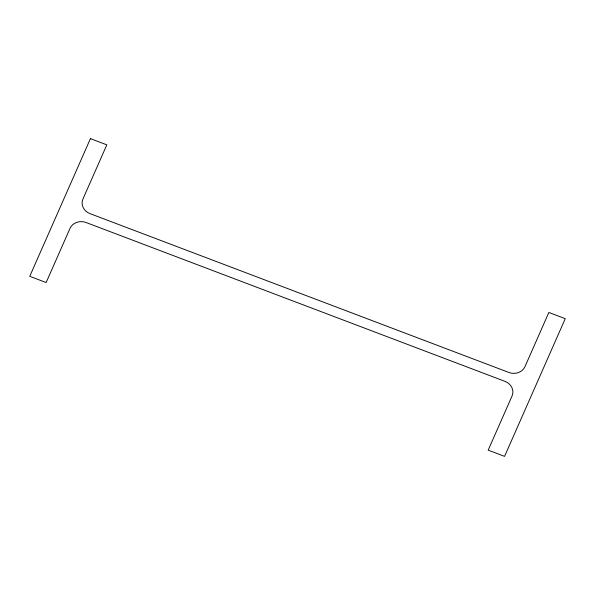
<?xml version="1.0" encoding="UTF-8"?>
<svg xmlns="http://www.w3.org/2000/svg" width="595" height="595" viewBox="0 0 595 595"><rect width="100%" height="100%" fill="white"/><g stroke="black" fill="none" stroke-linecap="round" stroke-linejoin="round"><path stroke-width="0.89" d="M90.433 138.628L29.75 276.325L46.142 282.543L70.009 228.383A12.45 11.119 8.3 0 1 86.097 222.523L504.984 381.365A12.45 11.119 8.3 0 1 512.042 396.002L488.175 450.155L504.567 456.372L565.25 318.675L548.858 312.457L524.991 366.617A12.45 11.119 8.3 0 1 508.904 372.477L90.016 213.635A12.45 11.119 8.3 0 1 82.958 198.998L106.825 144.845L90.433 138.628"/></g></svg>
